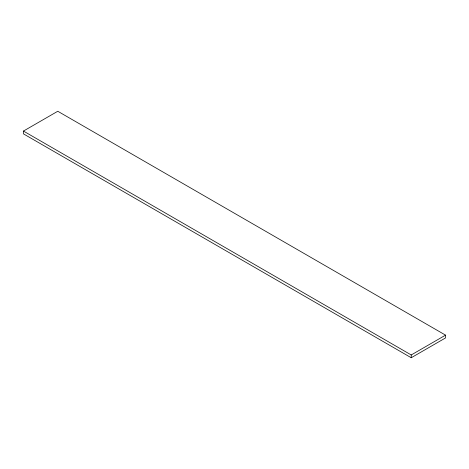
<?xml version="1.0" encoding="UTF-8"?>
<svg xmlns="http://www.w3.org/2000/svg" width="469" height="469" viewBox="0 0 469 469"><rect width="100%" height="100%" fill="white"/><g stroke="black" fill="none" stroke-linecap="round" stroke-linejoin="round"><path stroke-width="0.7" d="M23.45 131.074L57.769 111.259L445.55 335.142L445.55 337.926L411.231 357.741L23.45 133.858L23.45 131.074L411.231 354.957L445.55 335.142M411.231 354.957L411.231 357.741"/></g></svg>
